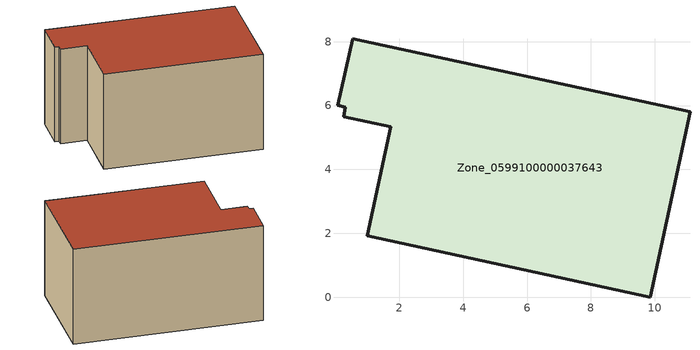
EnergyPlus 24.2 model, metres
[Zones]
Zone_0599100000037643
 floor ground (C_G): 0.26,5.66 0.3,5.95 0.07,6.01 0.54,8.09 11.1,5.81 9.85,0 1,1.92 1.74,5.34 z0
 wall outside (C_F): 1,1.92 9.85,0 11.1,5.81 0.54,8.09 0.07,6.01 0.3,5.95 0.26,5.66 1.74,5.34 1,1.92 z0:5.87
 roof outside (C_R): 0.3,5.95 0.26,5.66 1.74,5.34 1,1.92 9.85,0 11.1,5.81 0.54,8.09 0.07,6.01 z5.87
[BUILDING]
Pand.0599100000037643: North Axis=0; Terrain=City; Loads Convergence Tolerance Value=0.04; Temperature Convergence Tolerance Value=0.4; Solar Distribution=FullExterior; Maximum Number of Warmup Days=25; Minimum Number of Warmup Days=1
[Site:Location]
Rotterdam.The.Hague.AP_ZH_NLD Design_Conditions: Latitude=51.96; Longitude=4.45; Time Zone=1; Elevation=-4.5
[SITE:GROUNDTEMPERATURE:BUILDINGSURFACE]
18, 18, 18, 18, 18, 18, 18, 18, 18, 18, 18, 18
[MATERIAL] Thermal Absorptance=0.9; Solar Absorptance=0.7; Visible Absorptance=0.7
Name | Roughness | Thickness | Conductivity | Density | Specific Heat
G.TC.1975-1991 | MediumSmooth | 0.15 | 0.288461 | 540 | 1210
F.TC.1975-1991 | Rough | 0.3 | 0.230769 | 1920 | 840
R.TC.1975-1991 | MediumRough | 0.2 | 0.153846 | 1500 | 1000
[CONSTRUCTION]
C_G: G.TC.1975-1991
C_F: F.TC.1975-1991
C_R: R.TC.1975-1991
[ZONE]
Zone_0599100000037643: Type=1; Multiplier=1; Ceiling Height=Autocalculate; Volume=Autocalculate; Floor Area=autocalculate; Part of Total Floor Area=Yes
[ZONEINFILTRATION:DESIGNFLOWRATE]
Infil_Zone_0599100000037643: Zone or ZoneList or Space or SpaceList=Zone_0599100000037643; Schedule=AlwaysOn; Design Flow Rate Calculation Method=Flow/Area; Flow Rate per Floor Area=0.003; Constant Term Coefficient=1; Temperature Term Coefficient=0; Velocity Term Coefficient=0; Velocity Squared Term Coefficient=0
[HVACTEMPLATE:ZONE:IDEALLOADSAIRSYSTEM]
Zone_0599100000037643: Maximum Heating Supply Air Temperature=50; Minimum Cooling Supply Air Temperature=13; Maximum Heating Supply Air Humidity Ratio=0.0156; Minimum Cooling Supply Air Humidity Ratio=0.0077; Heating Limit=NoLimit; Cooling Limit=NoLimit; Dehumidification Control Type=ConstantSensibleHeatRatio; Cooling Sensible Heat Ratio=0.7; Dehumidification Setpoint=60; Humidification Control Type=None; Humidification Setpoint=30; Outdoor Air Method=None; Outdoor Air Flow Rate per Person=0.00944; Outdoor Air Flow Rate per Zone Floor Area=0; Outdoor Air Flow Rate per Zone=0; Demand Controlled Ventilation Type=None; Outdoor Air Economizer Type=NoEconomizer; Heat Recovery Type=None; Sensible Heat Recovery Effectiveness=0.7; Latent Heat Recovery Effectiveness=0.65
[ZONECONTROL:THERMOSTAT]
ThermostatControl_Zone_0599100000037643: Zone or ZoneList=Zone_0599100000037643; Control Type Schedule=DualSetpointControlType; Control 1=Thermostat_Zone_0599100000037643; Temperature Difference Between Cutout And Setpoint=0
[THERMOSTATSETPOINT:DUALSETPOINT]
Thermostat_Zone_0599100000037643: Heating Setpoint Temperature Schedule=HeatingSetpoint_Zone_0599100000037643; Cooling Setpoint Temperature Schedule=CoolingSetpoint_Zone_0599100000037643
[SCHEDULE:COMPACT]
HeatingSetpoint_Zone_0599100000037643: Through: 12/31, For: AllDays, Until: 24:00, 21
CoolingSetpoint_Zone_0599100000037643: Through: 12/31, For: AllDays, Until: 24:00, 24
DualSetpointControlType: Through: 12/31, For: AllDays, Until: 24:00, 4
AlwaysOn: Through: 12/31, For: AllDays, Until: 24:00, 1
